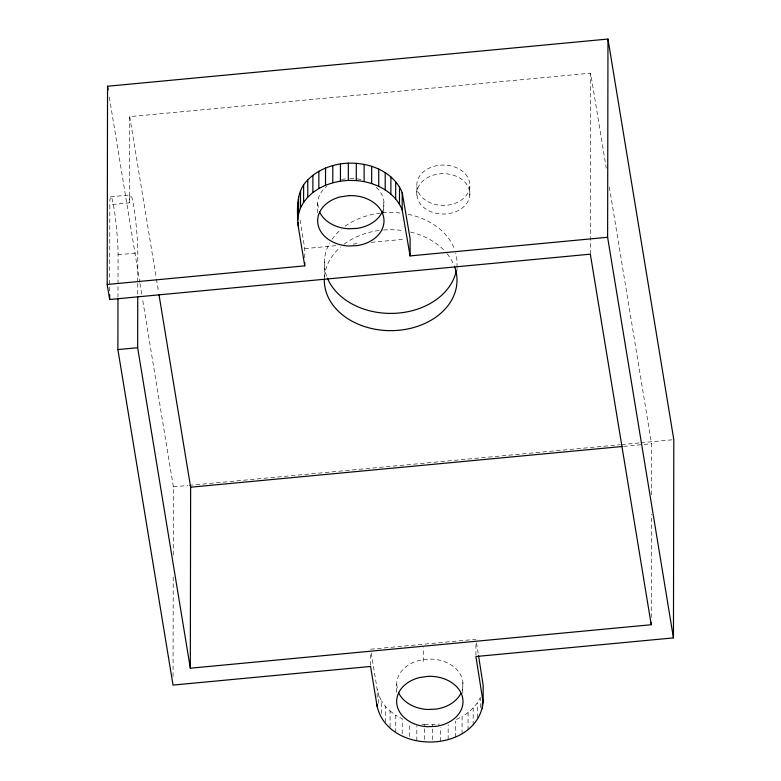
<?xml version="1.0" encoding="UTF-8"?>
<svg xmlns="http://www.w3.org/2000/svg" width="781" height="781" viewBox="0 0 781 781"><rect width="100%" height="100%" fill="white"/><g stroke="black" fill="none" stroke-linecap="round" stroke-linejoin="round"><path stroke-width="0.59" stroke-dasharray="3.9 2.93" d="M109.682 290.991L109.828 204.69L129.587 202.826A33.183 2.704 84.6 0 1 133.736 206.321A33.183 2.704 84.6 0 1 137.817 252.907L137.759 282.078M117.99 297.317L118.058 254.772A33.183 2.704 84.6 0 0 113.987 208.185A33.183 2.704 84.6 0 0 109.828 204.69M129.587 202.826L129.734 116.642L590.651 73.17L606.271 168.218M137.739 294.232L137.759 283.298M173.05 676.571L173.226 574.406M173.255 554.949L173.382 486.846L142.337 297.971M304.746 257.808L304.766 248.612L299.728 217.977M317.662 212.725L317.682 203.529A33.183 25.226 0.1 0 1 326.702 186.278M324.3 279.207L324.33 261.967M370.575 665.305L370.594 652.662M377.164 697.326L377.184 689.281L370.79 650.397M378.746 703.251L378.756 695.207L377.184 689.281M381.45 713.531L381.47 700.899L378.756 695.207M383.754 213.125L383.774 200.483M385.248 722.298L385.277 706.209L381.47 700.899M390.051 727.121L390.08 711.032L385.277 706.209M395.733 732.5L395.772 715.269L390.08 711.032M396.67 692.298L396.68 684.254A33.183 25.226 0.1 0 1 419.651 660.296L427.822 659.125A33.183 25.226 0.1 0 1 461.61 691.663M402.195 733.74L402.225 718.803L395.772 715.269M409.273 736.503L409.293 723.87M416.829 195.074A26.544 20.179 0.1 0 1 453.126 175.11A26.544 20.179 0.1 0 1 461.464 208.605A26.544 20.179 0.1 0 1 418.069 200.053L416.829 195.074L416.839 186.454A26.544 20.179 0.1 0 1 453.136 166.49A26.544 20.179 0.1 0 1 461.483 199.985A26.544 20.179 0.1 0 1 418.079 191.433L416.839 186.454M416.81 740.73L416.839 725.803M423.243 661.487L423.273 647.703M424.649 739.49L424.669 724.563L420.198 723.958M432.596 739.656L432.625 724.719L439.391 724.085M440.484 741.208L440.513 727.423M448.148 739.578L448.167 724.641M455.391 737.098L455.421 721.009M457.012 270.822L457.012 268.527M457.012 267.375L457.022 263.929A66.356 50.462 0.1 0 0 455.762 253.181M462.079 733.818L462.108 716.587C469.869 712.008 476.615 705.497 480.432 697.238M462.762 693.274L462.782 681.208M468.044 729.825L468.073 712.594M469.811 195.172L469.82 186.552M473.159 725.198L473.188 707.967M475.922 655.376L475.941 642.734M477.308 717.739L477.337 702.812M480.413 707.576L480.422 698.39M590.338 254.176L590.651 73.17M651.247 617.449L651.432 514.191M651.461 494.754L651.549 443.735L609.239 186.268M456.377 719.399L462.108 716.587M341.668 179.425L345.749 178.849M110.638 196.812L130.388 194.947M118.058 254.772L137.817 252.907M304.766 248.612L337.46 245.537M353.197 244.043L359.26 243.477M371.365 242.335L405.271 239.142M173.382 486.846L187.957 485.47M189.168 485.352L620.358 444.692M621.578 444.574L639.795 442.856M641.006 442.749L672.587 439.771M623.658 446.361L651.549 443.735M370.594 649.216L475.951 639.288M424.669 724.563L432.625 724.719M317.682 203.529L318.707 209.806M396.68 684.254L397.714 690.531M129.734 116.642L156.229 277.86M156.425 279.061L158.602 292.289M109.32 97.069L139.77 282.331M139.965 283.532L142.142 296.77M476.508 642.831L478.362 654.644M326.673 276.22A66.356 50.462 0.1 0 1 329.709 242.969M332.052 239.259A66.356 50.462 0.1 0 1 341.336 229.165M345.114 226.226A66.356 50.462 0.1 0 1 380.103 213.125M382.446 212.871A66.356 50.462 0.1 0 1 401.327 213.154M408.268 214.306A66.356 50.462 0.1 0 1 454.679 249.676M324.427 276.806A66.356 50.462 0.1 0 1 340.409 247.177M344.109 244.18A66.356 50.462 0.1 0 1 382.417 230.112M383.588 230.004A66.356 50.462 0.1 0 1 403.621 230.707M410.513 232.055A66.356 50.462 0.1 0 1 446.4 252.868M447.123 253.737A66.356 50.462 0.1 0 1 454.278 265.921M376.266 187.381A33.183 25.226 0.1 0 1 382.602 210.938M349.995 178.371A33.183 25.226 0.1 0 1 354.769 178.537M357.112 178.82A33.183 25.226 0.1 0 1 361.72 179.757"/><path stroke-width="1.17" d="M137.739 296.663L137.651 347.721L190.32 668.204L651.237 624.732L590.338 254.176L109.662 299.504L107.192 284.479L107.544 86.242L607.969 39.05L673.808 439.654L673.456 637.892L475.922 656.518L483.156 702.597C476.674 753.519 388.733 755.403 377.155 706.512L370.565 666.457L173.031 685.083L117.892 349.576L117.98 298.527M109.662 299.504L109.672 294.642M190.32 668.204L190.632 487.198L159.002 294.701M107.192 284.479L304.736 265.852L298.147 225.797C297.19 210.157 295.433 191.882 307.782 179.913C316.451 171.01 328.313 165.865 340.457 163.903C363.926 160.31 392.56 169.204 402.215 192.663L410.113 238.683L410.084 255.914L607.618 237.287L607.969 39.05M298.147 225.797L298.157 222.341M297.756 219.754L298.547 213.73L298.576 196.5M298.547 213.73L300.519 207.873L300.548 190.642M300.519 207.873L303.604 202.308L303.633 185.068M304.736 265.852L304.736 262.406M303.604 202.308L307.753 197.154L307.782 179.913M307.753 197.154L312.869 192.516L312.898 175.286M312.869 192.516L318.833 188.524L318.863 171.283M318.833 188.524L325.521 185.253L325.55 168.013M325.521 185.253L332.774 182.774L332.804 165.533M332.774 182.774L340.428 181.143L340.457 163.903M340.428 181.143L348.316 180.391L348.346 163.161M410.084 255.914L402.186 209.904C394.952 191.609 374.968 182.012 356.273 180.557L356.302 163.317M364.102 181.612L364.131 164.371M371.639 183.545L371.678 166.304M377.155 706.512L377.155 704.218M378.717 186.308L378.746 169.077M385.179 189.851L385.209 172.611M390.871 194.078L390.9 176.838M395.664 198.901L395.703 181.661M399.472 204.222L399.501 186.981M402.186 209.904L402.215 192.663M482.365 708.611L482.375 702.871M483.156 702.597L483.185 685.357L478.548 655.825M651.237 624.732L651.237 622.301M117.892 349.576L137.651 347.721M190.632 487.198L622.437 446.478M348.316 180.391L356.273 180.557M607.618 237.287L673.456 637.892M107.544 86.242L108.139 89.854M297.786 202.513L297.942 204.934M456.172 271.095A66.356 50.462 0.1 0 1 395.537 313.279A66.356 50.462 0.1 0 1 327.434 278.192M454.649 266.917A66.356 50.462 0.1 0 1 398.876 330.265A66.356 50.462 0.1 0 1 324.3 279.207M382.602 210.938A33.183 25.226 0.1 0 1 357.034 228.384L348.726 228.765A33.183 25.226 0.1 0 1 319.507 211.827M460.692 693.655A33.183 25.226 0.1 0 1 436.032 709.109L427.734 709.49A33.183 25.226 0.1 0 1 398.505 692.552M348.785 195.641L340.614 196.812A33.183 25.226 0.1 0 0 317.906 223.932A33.183 25.226 0.1 0 0 348.697 246.005L356.995 245.615A33.183 25.226 0.1 0 0 383.744 217.723A33.183 25.226 0.1 0 0 348.785 195.641M427.793 676.366L419.622 677.537A33.183 25.226 0.1 0 0 396.904 704.657A33.183 25.226 0.1 0 0 427.705 726.73L436.003 726.34A33.183 25.226 0.1 0 0 462.752 698.448A33.183 25.226 0.1 0 0 427.793 676.366"/></g></svg>
